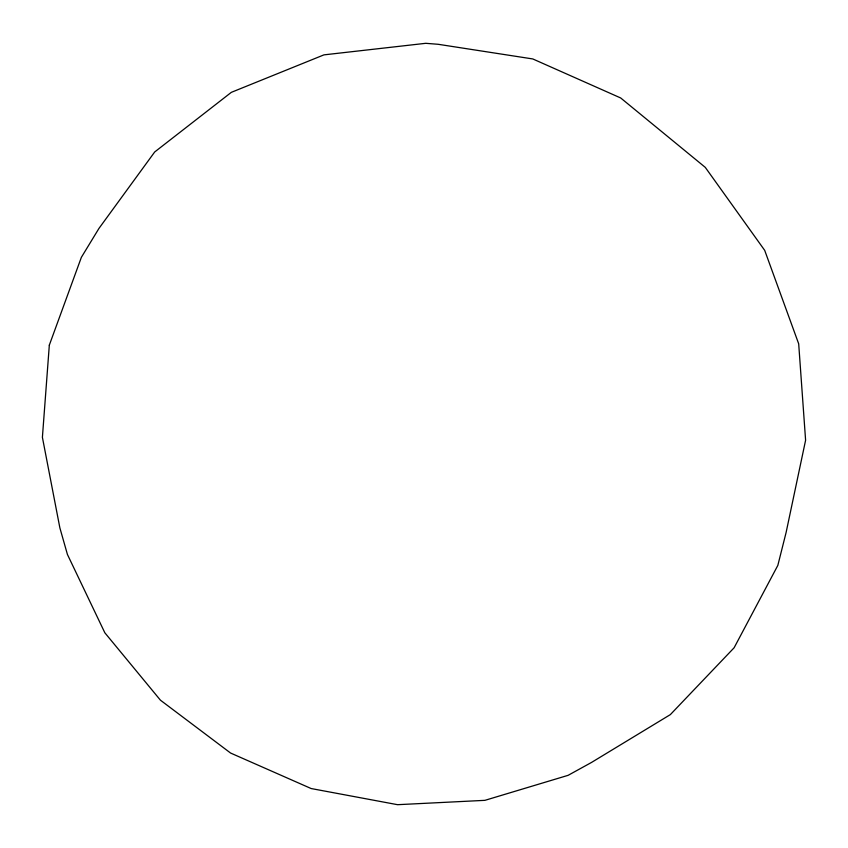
<?xml version="1.0" encoding="UTF-8"?>
<svg xmlns="http://www.w3.org/2000/svg" width="848" height="848" viewBox="0 0 848 848"><rect width="100%" height="100%" fill="white"/><g stroke="black" fill="none" stroke-linecap="round" stroke-linejoin="round"><path stroke-width="1.27" d="M49.322 345.136L42.4 437.345L59.869 527.869L67.427 554.465L104.834 632.778L160.431 700.183L230.592 753.045L311.163 788.545L397.564 804.688L484.918 800.342L568.128 775.326L591.522 762.437L670.355 714.61L734.114 647.766L777.828 565.404L786.107 532.48L805.6 440.239L798.689 343.822L764.695 250.361L705.271 167.363L620.704 97.976L532.798 58.947L438.215 44.297L425.76 43.312L323.957 54.866L231.345 92.337L154.696 151.972L98.951 228.43L81.366 257.336L49.322 345.136"/></g></svg>
